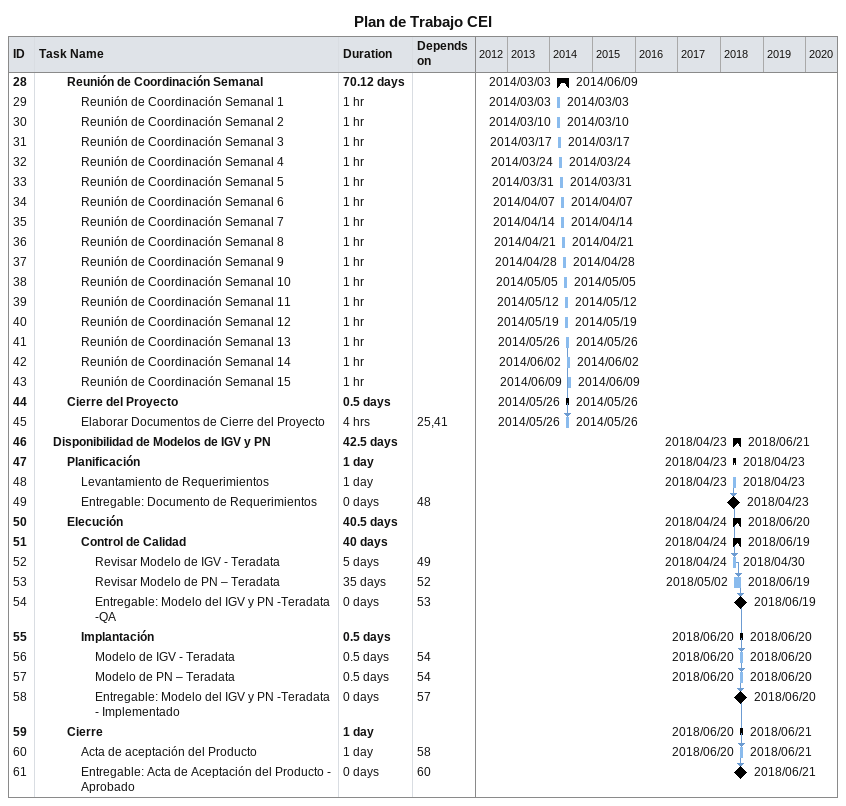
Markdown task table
Plan de Trabajo CEI

| ID | Level | Task | Duration | Start | Finish | Predecessors |
|---|---|---|---|---|---|---|
| 28 | 3 | **Reunión de Coordinación Semanal** | 70.12d | 2014-03-03 | 2014-06-09 |  |
| 29 | 4 | Reunión de Coordinación Semanal 1 | 1h | 2014-03-03 | 2014-03-03 |  |
| 30 | 4 | Reunión de Coordinación Semanal 2 | 1h | 2014-03-10 | 2014-03-10 |  |
| 31 | 4 | Reunión de Coordinación Semanal 3 | 1h | 2014-03-17 | 2014-03-17 |  |
| 32 | 4 | Reunión de Coordinación Semanal 4 | 1h | 2014-03-24 | 2014-03-24 |  |
| 33 | 4 | Reunión de Coordinación Semanal 5 | 1h | 2014-03-31 | 2014-03-31 |  |
| 34 | 4 | Reunión de Coordinación Semanal 6 | 1h | 2014-04-07 | 2014-04-07 |  |
| 35 | 4 | Reunión de Coordinación Semanal 7 | 1h | 2014-04-14 | 2014-04-14 |  |
| 36 | 4 | Reunión de Coordinación Semanal 8 | 1h | 2014-04-21 | 2014-04-21 |  |
| 37 | 4 | Reunión de Coordinación Semanal 9 | 1h | 2014-04-28 | 2014-04-28 |  |
| 38 | 4 | Reunión de Coordinación Semanal 10 | 1h | 2014-05-05 | 2014-05-05 |  |
| 39 | 4 | Reunión de Coordinación Semanal 11 | 1h | 2014-05-12 | 2014-05-12 |  |
| 40 | 4 | Reunión de Coordinación Semanal 12 | 1h | 2014-05-19 | 2014-05-19 |  |
| 41 | 4 | Reunión de Coordinación Semanal 13 | 1h | 2014-05-26 | 2014-05-26 |  |
| 42 | 4 | Reunión de Coordinación Semanal 14 | 1h | 2014-06-02 | 2014-06-02 |  |
| 43 | 4 | Reunión de Coordinación Semanal 15 | 1h | 2014-06-09 | 2014-06-09 |  |
| 44 | 3 | **Cierre del Proyecto** | 0.5d | 2014-05-26 | 2014-05-26 |  |
| 45 | 4 | Elaborar Documentos de Cierre del Proyecto | 4h | 2014-05-26 | 2014-05-26 | 25, 41 |
| 46 | 2 | **Disponibilidad de Modelos de IGV y PN** | 42.5d | 2018-04-23 | 2018-06-21 |  |
| 47 | 3 | **Planificación** | 1d | 2018-04-23 | 2018-04-23 |  |
| 48 | 4 | Levantamiento de Requerimientos | 1d | 2018-04-23 | 2018-04-23 |  |
| 49 | 4 | Entregable: Documento de Requerimientos | 0d | 2018-04-23 | 2018-04-23 | 48 |
| 50 | 3 | **Elecución** | 40.5d | 2018-04-24 | 2018-06-20 |  |
| 51 | 4 | **Control de Calidad** | 40d | 2018-04-24 | 2018-06-19 |  |
| 52 | 5 | Revisar Modelo de IGV - Teradata | 5d | 2018-04-24 | 2018-04-30 | 49 |
| 53 | 5 | Revisar Modelo de PN – Teradata | 35d | 2018-05-02 | 2018-06-19 | 52 |
| 54 | 5 | Entregable: Modelo del IGV y PN -Teradata -QA | 0d | 2018-06-19 | 2018-06-19 | 53 |
| 55 | 4 | **Implantación** | 0.5d | 2018-06-20 | 2018-06-20 |  |
| 56 | 5 | Modelo de IGV - Teradata | 0.5d | 2018-06-20 | 2018-06-20 | 54 |
| 57 | 5 | Modelo de PN – Teradata | 0.5d | 2018-06-20 | 2018-06-20 | 54 |
| 58 | 5 | Entregable: Modelo del IGV y PN -Teradata - Implementado | 0d | 2018-06-20 | 2018-06-20 | 57 |
| 59 | 3 | **Cierre** | 1d | 2018-06-20 | 2018-06-21 |  |
| 60 | 4 | Acta de aceptación del Producto | 1d | 2018-06-20 | 2018-06-21 | 58 |
| 61 | 4 | Entregable: Acta de Aceptación del Producto - Aprobado | 0d | 2018-06-21 | 2018-06-21 | 60 |
